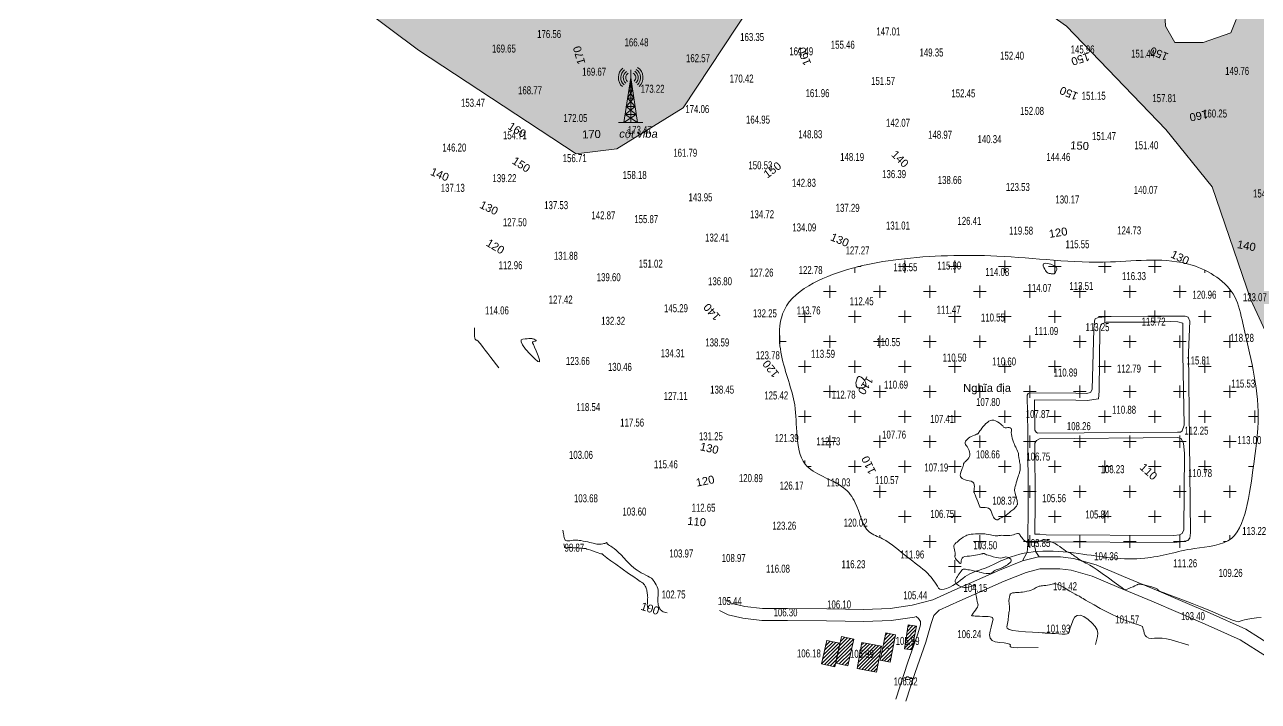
# Model space of a CAD drawing. Header units: metres. Extents: x 431726 to 434411, y 2469261 to 2472412.
# Drawn here: x 432232 to 432849, y 2469458 to 2469796 of the extents above; entities that cross this region are included whole.
import ezdxf
from ezdxf.enums import TextEntityAlignment as Align

# ---------------------------------------------------------------- set-up
doc = ezdxf.new("R2010")
doc.units = ezdxf.units.M
doc.header["$MEASUREMENT"] = 0
for name, color, linetype, lineweight in [('1', 8, 'Continuous', 18), ('CAO DO', 8, 'Continuous', 18), ('duong be tong-ks', 8, 'Continuous', 18), ('ghichuttenrieng', 8, 'Continuous', 18), ('hanh nha', 8, 'Continuous', 18), ('ks_NHA', 8, 'Continuous', 18), ('MH_DongMuc', 8, 'Continuous', 18), ('MH_DongMuc_Con', 8, 'Continuous', 18), ('nha cua-ks', 8, 'Continuous', 18), ('ranh gioi thuc vat-ks', 8, 'RAO_T_VAT', 18), ('thuc vat-ks', 8, 'Continuous', 18)]:
    doc.layers.add(name, color=color, linetype=linetype, lineweight=lineweight)
doc.styles.add('ks_ten cong trinh', font='VNARIAL.TTF')
doc.styles.get("Standard").update_dxf_attribs({"font": 'arial.ttf'})
doc.styles.add('thong', font='VNARIALI.TTF', dxfattribs={"height": 10})
doc.styles.add('THUY', font='VHARIALN.TTF')
doc.linetypes.add('RAO_T_VAT', pattern='A,0,[133,ltypeshp.shx,S=0.34,R=0,X=-0.17,Y=0],-2,[133,ltypeshp.shx,S=0.08,R=0,X=0,Y=0],-1.5,[133,ltypeshp.shx,S=0.08,R=0,X=0,Y=0],-1.5,[133,ltypeshp.shx,S=0.08,R=0,X=0,Y=0],-2', length=7)
pattern_1 = [(0, (14.8, 7.6), (0, 20), [0, -20]), (0, (14.76, 7.848), (0, 20), [0, -20]), (0, (14.648, 8.07), (0, 20), [0, -20]), (0, (14.47, 8.248), (0, 20), [0, -20]), (0, (14.248, 8.36), (0, 20), [0, -20]), (0, (14, 8.4), (0, 20), [0, -20]), (0, (13.752, 8.36), (0, 20), [0, -20]), (0, (13.53, 8.248), (0, 20), [0, -20]), (0, (13.352, 8.07), (0, 20), [0, -20]), (0, (13.24, 7.848), (0, 20), [0, -20]), (0, (13.2, 7.6), (0, 20), [0, -20]), (0, (13.24, 7.352), (0, 20), [0, -20]), (0, (13.352, 7.13), (0, 20), [0, -20]), (0, (13.53, 6.952), (0, 20), [0, -20]), (0, (13.752, 6.84), (0, 20), [0, -20]), (0, (14, 6.8), (0, 20), [0, -20]), (0, (14.248, 6.84), (0, 20), [0, -20]), (0, (14.47, 6.952), (0, 20), [0, -20]), (0, (14.648, 7.13), (0, 20), [0, -20]), (0, (14.76, 7.352), (0, 20), [0, -20]), (0, (6.76, 15.352), (0, 20), [0, -20]), (0, (6.648, 15.13), (0, 20), [0, -20]), (0, (6.47, 14.952), (0, 20), [0, -20]), (0, (6.248, 14.84), (0, 20), [0, -20]), (0, (6, 14.8), (0, 20), [0, -20]), (0, (5.752, 14.84), (0, 20), [0, -20]), (0, (5.53, 14.952), (0, 20), [0, -20]), (0, (5.352, 15.13), (0, 20), [0, -20]), (0, (5.24, 15.352), (0, 20), [0, -20]), (0, (5.2, 15.6), (0, 20), [0, -20]), (0, (5.24, 15.848), (0, 20), [0, -20]), (0, (5.352, 16.07), (0, 20), [0, -20]), (0, (5.53, 16.248), (0, 20), [0, -20]), (0, (5.752, 16.36), (0, 20), [0, -20]), (0, (6, 16.4), (0, 20), [0, -20]), (0, (6.248, 16.36), (0, 20), [0, -20]), (0, (6.47, 16.248), (0, 20), [0, -20]), (0, (6.648, 16.07), (0, 20), [0, -20]), (0, (6.76, 15.848), (0, 20), [0, -20]), (0, (6.8, 15.6), (0, 20), [0, -20]), (0, (14, 4), (0, 20), [1.086, -18.914]), (0, (6, 12), (0, 20), [1.086, -18.914]), (90, (14, 4), (-20, 1e-15), [2.8, -17.2]), (90, (6, 12), (-20, 1e-15), [2.8, -17.2])]

# ---------------------------------------------------------------- blocks, each defined once
blk = doc.blocks.new('2+652+')
at = {"layer": 'ks_NHA'}
for points in [[(419344.72, 2486761.87), (419343.02, 2486750.73)], [(419344.72, 2486750.73), (419344.72, 2486763.81)], [(419344.72, 2486761.87), (419346.42, 2486750.73)], [(419344.89, 2486760.74), (419344.25, 2486758.74), (419345.5, 2486756.74), (419343.63, 2486754.74), (419346.11, 2486752.74), (419343.02, 2486750.73)], [(419346.42, 2486750.73), (419343.33, 2486752.74), (419345.81, 2486754.74), (419343.94, 2486756.74), (419345.2, 2486758.74), (419344.55, 2486760.74)], [(419345.2, 2486758.74), (419344.24, 2486758.74)], [(419344.89, 2486760.74), (419344.55, 2486760.74)], [(419345.5, 2486756.74), (419343.94, 2486756.74)], [(419346.11, 2486752.74), (419343.33, 2486752.74)], [(419345.81, 2486754.74), (419343.63, 2486754.74)], [(419341.73, 2486750.73), (419347.71, 2486750.73)]]:
    blk.add_lwpolyline(points, dxfattribs=at)
for radius, start, end in [(3.05, 129.5144, 227.3333), (2.45, 128.0679, 227.7324), (1.85, 125.6715, 228.3911), (1.25, 120.9165, 229.684), (1.25, 314.3559, 60.0728), (1.85, 313.8095, 57.6678), (2.45, 313.531, 56.4453), (3.05, 313.3621, 55.705)]:
    blk.add_arc((419344.72, 2486761.87), radius, start, end, dxfattribs=at)

msp = doc.modelspace()

# ---------------------------------------------------------------- hatches: boundary and pattern name
at = {"layer": '1', "lineweight": 0}
h = msp.add_hatch(dxfattribs=at)
h.set_pattern_fill('CROSS', color=8, scale=50, style=0)
h.set_pattern_definition([(0, (-6, 0), (12.5, 12.5), [6.25, -18.75]), (90, (-2.875, -3.125), (-12.5, 12.5), [6.25, -18.75])])
edge = h.paths.add_edge_path()
edge.add_spline(control_points=[(432688.96, 2469514.26), (432687.56, 2469516.94), (432683.14, 2469522.99), (432672.47, 2469529.82), (432663.95, 2469538.34), (432650.69, 2469542.68), (432649.37, 2469555.65), (432639.29, 2469568.45), (432620.76, 2469571.7), (432617.76, 2469590.95), (432617.94, 2469609.32), (432608.81, 2469629.44), (432608.76, 2469656.14), (432635.17, 2469672.82), (432671.21, 2469680.21), (432720.85, 2469681.59), (432769.47, 2469674.88), (432811.32, 2469681.28), (432837.44, 2469664.8), (432843.34, 2469635.35), (432850.88, 2469608.8), (432846.79, 2469577.97), (432844.35, 2469558.18), (432837.9, 2469535.69), (432814.11, 2469534.68), (432790.03, 2469526.52), (432763.19, 2469531.26), (432739.45, 2469533.76), (432723.69, 2469529.99), (432712.96, 2469524.03), (432702.03, 2469521.39), (432697.13, 2469514.66), (432689.59, 2469513.08), (432688.96, 2469514.26)], knot_values=[0, 0, 0, 0, 9.078993, 22.002899, 37.612002, 45.093305, 61.209254, 70.754195, 93.329336, 108.01654, 123.477659, 149.096554, 174.05486, 194.104633, 235.704076, 285.029022, 341.856776, 382.715813, 409.188238, 423.072442, 470.753329, 491.463072, 514.658918, 533.397936, 552.541945, 577.815357, 611.022008, 631.50397, 649.478782, 658.213885, 668.598885, 681.184989, 685.19481, 685.19481, 685.19481, 685.19481], degree=3, periodic=0)
at = {"layer": 'hanh nha', "lineweight": 0}
h = msp.add_hatch(dxfattribs=at)
h.set_pattern_fill('ANSI31', color=8, scale=10, style=0)
h.set_pattern_definition([(45, (0, 0), (-0.8838834765, 0.8838834765), [])])
h.paths.add_polyline_path([(432673.79, 2469495.86), (432671.92, 2469483.88), (432675.73, 2469483.37), (432678.07, 2469495.2)])
h.paths.add_polyline_path([(432639.66, 2469486.65), (432637.11, 2469474.9), (432630.55, 2469476.32), (432633.1, 2469488.07)])
h.paths.add_polyline_path([(432662.62, 2469491.9), (432659.89, 2469478.26), (432664.81, 2469477.28), (432667.54, 2469490.92)])
h.paths.add_polyline_path([(432650.67, 2469487.07), (432648.29, 2469474.03), (432658.03, 2469472.26), (432660.41, 2469485.29)])
h.paths.add_polyline_path([(432640.55, 2469490.06), (432637.63, 2469476.73), (432643.66, 2469475.41), (432646.58, 2469488.74)])
h.paths.add_polyline_path([(432674.54, 2469489.13), (432676.09, 2469489.13), (432676.09, 2469489.97), (432674.54, 2469489.97)], flags=24)
h.paths.add_polyline_path([(432663.05, 2469483.7), (432664.6, 2469483.7), (432664.6, 2469484.54), (432663.05, 2469484.54)], flags=24)
h.paths.add_polyline_path([(432653.42, 2469479), (432654.97, 2469479), (432654.97, 2469479.84), (432653.42, 2469479.84)], flags=24)
h.paths.add_polyline_path([(432641.33, 2469482.2), (432642.88, 2469482.2), (432642.88, 2469483.04), (432641.33, 2469483.04)], flags=24)
h.paths.add_polyline_path([(432633.99, 2469480.21), (432635.55, 2469480.21), (432635.55, 2469481.05), (432633.99, 2469481.05)], flags=24)
at = {"layer": 'thuc vat-ks'}
h = msp.add_hatch(dxfattribs=at)
h.set_pattern_fill('217B', color=8, scale=20, style=0, pattern_type=2)
h.set_pattern_definition(pattern_1)
h.paths.add_polyline_path([(432180.37, 2469969.08), (432429.02, 2469783.26), (432507.91, 2469731.41), (432528.24, 2469733.83), (432561.32, 2469754.44), (432634.45, 2469865.28), (432626.68, 2469886.61), (432562.6, 2469916.67), (432524.68, 2469951), (432448.67, 2469998.66), (432422.73, 2470028.05), (432390.35, 2470047.11), (432340.88, 2470081.61), (432300.67, 2470135.95), (432281.32, 2470179.79), (432245.98, 2470231.97), (432226.01, 2470235.7), (432198.53, 2470248.97), (432169.01, 2470281.63), (432135.72, 2470306.95), (432118.88, 2470332.48), (432111.38, 2470356.64), (432122.51, 2470374.06), (432141.75, 2470385.47), (432184.43, 2470371.88), (432214.97, 2470334.67), (432223.22, 2470335.2), (432255.46, 2470343.98), (432289.82, 2470344.51), (432358.98, 2470361.66), (432400, 2470358.21), (432466.08, 2470360.85), (432480.43, 2470365.76), (432484.96, 2470377.07), (432474.39, 2470394.04), (432458.53, 2470408.75), (432465.15, 2470430.58), (432487.2, 2470448.37), (432513.5, 2470448.79), (432530.47, 2470450.49), (432549.56, 2470459.81), (432561.86, 2470474.21), (432559.74, 2470484.38), (432508.41, 2470502.6), (432469.79, 2470511.59), (432437.55, 2470512.86), (432411.67, 2470528.11), (432386.16, 2470541.75), (432337.39, 2470576.91), (432323.39, 2470575.22), (432311.09, 2470546.41), (432288.89, 2470537.59), (432213.66, 2470523.31), (432153.15, 2470530.87), (432102.61, 2470541.48), (432026.55, 2470585.55), (431977.33, 2470634.42), (431946.37, 2470644.7), (431929.46, 2470656.95), (431904.93, 2470681.45), (431839.26, 2470741.82), (431812.41, 2470756.38), (431793.18, 2470759.36), (431774.95, 2470753.07), (431760.09, 2470497.2), (431748.02, 2470295.86), (431757.52, 2470270.11)])
h = msp.add_hatch(dxfattribs=at)
h.set_pattern_fill('217B', color=8, scale=20, style=0, pattern_type=2)
h.set_pattern_definition(pattern_1)
h.paths.add_polyline_path([(432873.39, 2469587.68), (432871.69, 2469551.77), (432876.82, 2469548.97), (432921.3, 2469529.26), (432988.13, 2469512.02), (432998.2, 2469516.02), (433009.95, 2469521.02), (433035.75, 2469523.52), (433047.11, 2469526.03), (433055.97, 2469532.96), (433063.02, 2469541.08), (433073.29, 2469560.74), (433062.59, 2469573.14), (433020.84, 2469597.57), (433002.27, 2469595.67), (432987.71, 2469585.98), (432971.46, 2469580.29), (432956.69, 2469578.81), (432940.02, 2469584.08), (432926.09, 2469594.41), (432914.43, 2469607.1), (432910.42, 2469623.12), (432906.15, 2469649.64), (432914.24, 2469673.89), (432945.34, 2469702.4), (432992.19, 2469725.8), (433010.11, 2469748.93), (433068.43, 2469800.28), (433094.02, 2469811.42), (433096.25, 2469822.57), (433103.55, 2469837.71), (433106.21, 2469864.35), (433116.59, 2469875.89), (433134.66, 2469877.66), (433159.56, 2469875.59), (433187.71, 2469877.96), (433218.73, 2469904.04), (433224.87, 2469923.34), (433228.84, 2469933.85), (433226.97, 2469943.19), (433207.91, 2469962.12), (433207.38, 2469976.02), (433211.06, 2469987.03), (433209.99, 2470005.01), (433203.16, 2470019.91), (433176.64, 2470031.7), (433136.01, 2470046.91), (433113.44, 2470051.33), (433095.06, 2470044.36), (433065.92, 2470026.36), (433034.09, 2470001.82), (433004.73, 2469985.69), (432946.5, 2469970.63), (432886.31, 2469949.81), (432881.61, 2469942.19), (432891.01, 2469926.94), (432895.7, 2469914.33), (432894.82, 2469899.67), (432888.95, 2469895.86), (432871.04, 2469893.51), (432860.77, 2469887.06), (432856.36, 2469875.92), (432837.14, 2469844.67), (432835.49, 2469828.2), (432836.81, 2469812.06), (432837.8, 2469798.55), (432835.16, 2469791.96), (432821.31, 2469787.02), (432807.12, 2469787.02), (432802.51, 2469795.26), (432801.19, 2469821.94), (432796.9, 2469843.35), (432788.98, 2469852.9), (432777.77, 2469853.89), (432758.64, 2469850.27), (432744.13, 2469850.27), (432741.74, 2469857.18), (432742.52, 2469873.55), (432727.69, 2469899.8), (432706.09, 2469907.85), (432669.62, 2469910.08), (432642.7, 2469897.3), (432638.1, 2469879.59), (432672.57, 2469852.05), (432753.04, 2469795.25), (432802.63, 2469743.52), (432825.83, 2469714.98), (432845.21, 2469658.45), (432858.71, 2469629.17)])

# ---------------------------------------------------------------- linework, layer by layer
at = {"layer": 'duong be tong-ks', "color": 8, "lineweight": 0}
for points in [[(432730.94, 2469527.81), (432733.33, 2469532.25), (432733.59, 2469535.56), (432733.8, 2469557.14), (432733.71, 2469592.13), (432733.37, 2469610.67), (432733.8, 2469611.58), (432734.44, 2469611.9), (432757.72, 2469611.75), (432762.91, 2469611.63), (432765.01, 2469612.1), (432765.85, 2469613.62), (432766.64, 2469643.81), (432766.92, 2469647.88), (432767.39, 2469648.94), (432768.76, 2469649.58), (432772.49, 2469649.9), (432793.71, 2469650.21), (432804.4, 2469650.21), (432810.69, 2469650.18), (432812.32, 2469650.2), (432813.88, 2469649.66), (432814.66, 2469647.76), (432814.02, 2469632.06), (432814.44, 2469587.78), (432814.91, 2469541.85), (432814.7, 2469539.29), (432813.61, 2469538.1), (432810.04, 2469537.34), (432806.84, 2469537.1), (432742.6, 2469537.38), (432739.53, 2469537.71), (432737.91, 2469537.71), (432737.13, 2469536.9), (432736.96, 2469535.62), (432737.67, 2469532.32), (432739.39, 2469529.83)], [(432737.2, 2469593.22), (432736.91, 2469608.39), (432757.67, 2469608.25), (432763.26, 2469608.12), (432768.95, 2469608.82), (432769.33, 2469612.66), (432769.6, 2469643.94), (432770.31, 2469646.2), (432772.8, 2469647.19), (432794.07, 2469647.19), (432804.86, 2469647.56), (432808.65, 2469647.36), (432811.11, 2469646.68), (432811.13, 2469631.28), (432811.77, 2469595.72)], [(432811.77, 2469595.72), (432810.82, 2469592.88), (432810.02, 2469592.22), (432808.46, 2469592.22), (432738.47, 2469591.78), (432737.74, 2469592.18), (432737.2, 2469593.22)], [(432812.03, 2469581.67), (432811.66, 2469543.44), (432810.84, 2469541.54), (432809.55, 2469540.81), (432806.72, 2469540.6), (432742.8, 2469540.88), (432739.72, 2469541.21), (432737.14, 2469541.21), (432737.3, 2469557.13), (432737.23, 2469586.74)], [(432737.23, 2469586.74), (432738.03, 2469588.05), (432739.49, 2469588.88), (432808.67, 2469589.51), (432810.24, 2469589.05), (432811.51, 2469586.59), (432812.03, 2469581.67)], [(432856.24, 2469485.06), (432842.66, 2469493.73), (432824.79, 2469501.73), (432811.18, 2469507.48), (432797.92, 2469513.27), (432781.47, 2469520.1), (432767.83, 2469525.92), (432756.51, 2469529.04), (432750, 2469529.93), (432738.91, 2469529.82), (432730.94, 2469527.81), (432719.48, 2469523.2), (432697.22, 2469513.32), (432686.24, 2469508.46), (432675.78, 2469505.67), (432664.84, 2469504), (432651.59, 2469503.63), (432633.11, 2469503.85), (432613.48, 2469504.13), (432600.94, 2469504.13), (432592.18, 2469505.1), (432585.84, 2469506.51), (432582.23, 2469508.39)], [(432853.02, 2469480), (432839.8, 2469488.43), (432822.4, 2469496.23), (432808.81, 2469501.97), (432795.57, 2469507.75), (432779.14, 2469514.57), (432765.85, 2469520.25), (432755.3, 2469523.15), (432749.62, 2469523.93), (432739.68, 2469523.83), (432732.8, 2469522.09), (432721.81, 2469517.68), (432699.65, 2469507.84), (432689.25, 2469503.23)], [(432677.89, 2469500.02), (432677.01, 2469499.79), (432665.38, 2469498.02), (432651.64, 2469497.63), (432633.03, 2469497.85), (432613.44, 2469498.13), (432600.61, 2469498.13), (432591.2, 2469499.17), (432583.76, 2469500.82), (432579.45, 2469503.07)], [(432677.89, 2469500.02), (432679.04, 2469499.13), (432680.02, 2469497.51), (432680.07, 2469495.9), (432678.67, 2469491.39), (432673.62, 2469477.26), (432667.65, 2469458.68)], [(432689.25, 2469503.23), (432686.62, 2469500.55), (432685.32, 2469496.56), (432682.67, 2469487.17), (432677.32, 2469472.02), (432672.65, 2469457.63)]]:
    msp.add_lwpolyline(points, dxfattribs=at)
at = {"layer": 'MH_DongMuc', "color": 8, "lineweight": 0}
for points, elevation in [([(432652.58, 2469615.49), (432652.33, 2469615.08), (432651.94, 2469614.76), (432651.43, 2469614.53), (432650.79, 2469614.41), (432650.13, 2469614.35), (432649.58, 2469614.32), (432649.13, 2469614.32), (432648.79, 2469614.36), (432648.55, 2469614.44), (432648.37, 2469614.54), (432648.22, 2469614.67), (432648.09, 2469614.82), (432647.99, 2469615), (432647.92, 2469615.21), (432647.86, 2469615.43), (432647.81, 2469615.68), (432647.78, 2469615.95), (432647.75, 2469616.23), (432647.73, 2469616.54), (432647.74, 2469616.89), (432647.82, 2469617.33), (432647.95, 2469617.86), (432648.14, 2469618.47), (432648.4, 2469619.17), (432648.72, 2469619.76), (432649.15, 2469620.06), (432649.67, 2469620.07), (432650.28, 2469619.79), (432650.99, 2469619.21), (432651.66, 2469618.51), (432652.17, 2469617.84), (432652.52, 2469617.2), (432652.7, 2469616.59), (432652.71, 2469616.01), (432652.58, 2469615.49)], 110), ([(432544.78, 2469504.03), (432544.2, 2469504.21), (432544.05, 2469504.29), (432543.92, 2469504.38), (432543.81, 2469504.49), (432543.71, 2469504.62), (432543.63, 2469504.77), (432543.56, 2469504.92), (432543.5, 2469505.09), (432543.46, 2469505.27), (432543.43, 2469505.46), (432543.41, 2469505.72), (432543.41, 2469506.11), (432543.43, 2469506.62), (432543.47, 2469507.26), (432543.52, 2469508.03), (432543.57, 2469508.81), (432543.59, 2469509.52), (432543.57, 2469510.14), (432543.53, 2469510.67), (432543.45, 2469511.12), (432543.37, 2469511.53), (432543.3, 2469511.92), (432543.25, 2469512.29), (432543.21, 2469512.66), (432543.19, 2469513.01), (432543.15, 2469513.38), (432543.04, 2469513.79), (432542.87, 2469514.24), (432542.64, 2469514.74), (432542.33, 2469515.29), (432541.99, 2469515.81), (432541.65, 2469516.27), (432541.29, 2469516.65), (432540.93, 2469516.95), (432540.55, 2469517.18), (432539.86, 2469517.61), (432538.55, 2469518.49), (432536.61, 2469519.83), (432534.04, 2469521.63), (432530.85, 2469523.89), (432527.68, 2469526.15), (432525.18, 2469527.95), (432523.34, 2469529.29), (432522.17, 2469530.17), (432521.67, 2469530.58), (432521.5, 2469530.76), (432521.35, 2469530.91), (432521.21, 2469531.04), (432521.07, 2469531.15), (432520.95, 2469531.24), (432520.83, 2469531.31), (432520.71, 2469531.36), (432520.6, 2469531.39), (432520.48, 2469531.4), (432520.37, 2469531.4), (432520.13, 2469531.44), (432519.61, 2469531.59), (432518.83, 2469531.84), (432517.77, 2469532.2), (432516.44, 2469532.67), (432515.11, 2469533.14), (432514.04, 2469533.51), (432513.23, 2469533.79), (432512.68, 2469533.97), (432512.38, 2469534.05), (432512.08, 2469534.08), (432511.47, 2469534.13), (432510.57, 2469534.19), (432509.38, 2469534.27), (432507.89, 2469534.35), (432506.38, 2469534.43), (432505.14, 2469534.48), (432504.16, 2469534.5), (432503.44, 2469534.49), (432502.98, 2469534.46), (432502.68, 2469534.42), (432502.44, 2469534.43), (432502.26, 2469534.48), (432502.13, 2469534.57), (432502.06, 2469534.7), (432502.01, 2469534.86), (432501.97, 2469535.04), (432501.92, 2469535.24), (432501.88, 2469535.47), (432501.83, 2469535.71), (432501.71, 2469536.33)], 100)]:
    msp.add_lwpolyline(points, dxfattribs=dict(at, elevation=elevation))
at = {"layer": 'MH_DongMuc_Con', "color": 8, "lineweight": 0}
for points, elevation in [([(432741.38, 2469675.3), (432741.32, 2469675.91), (432741.51, 2469676.34), (432741.95, 2469676.59), (432742.65, 2469676.66), (432743.47, 2469676.61), (432744.28, 2469676.47), (432745.09, 2469676.26), (432745.9, 2469675.98), (432746.7, 2469675.61), (432747.39, 2469675.18), (432747.85, 2469674.69), (432748.09, 2469674.14), (432748.1, 2469673.54), (432747.89, 2469672.87), (432747.55, 2469672.25), (432747.2, 2469671.79), (432746.83, 2469671.48), (432746.45, 2469671.33), (432746.05, 2469671.34), (432745.67, 2469671.42), (432745.33, 2469671.48), (432745.05, 2469671.53), (432744.81, 2469671.55), (432744.63, 2469671.56), (432744.45, 2469671.57), (432744.25, 2469671.62), (432744.03, 2469671.69), (432743.78, 2469671.8), (432743.5, 2469671.94), (432743.2, 2469672.17), (432742.87, 2469672.54), (432742.51, 2469673.05), (432742.11, 2469673.71), (432741.69, 2469674.52), (432741.38, 2469675.3)], 116), ([(432456.93, 2469644.46), (432457, 2469640.87), (432457.05, 2469640.07), (432457.13, 2469639.45), (432457.23, 2469639.01), (432457.36, 2469638.74), (432457.5, 2469638.56), (432457.65, 2469638.42), (432457.81, 2469638.31), (432457.98, 2469638.24), (432458.15, 2469638.19), (432458.36, 2469638.1), (432458.64, 2469637.88), (432458.97, 2469637.54), (432459.37, 2469637.08), (432459.84, 2469636.5), (432460.44, 2469635.71), (432461.27, 2469634.62), (432462.33, 2469633.25), (432463.6, 2469631.58), (432465.11, 2469629.62), (432469.14, 2469624.34)], 104), ([(432482.38, 2469638.85), (432483.37, 2469638.94), (432484.17, 2469639), (432484.8, 2469639.03), (432485.24, 2469639.04), (432485.6, 2469639.01), (432485.99, 2469638.93), (432486.39, 2469638.82), (432486.81, 2469638.66), (432487.25, 2469638.46), (432487.61, 2469638.25), (432487.78, 2469638.07), (432487.76, 2469637.91), (432487.54, 2469637.77), (432487.14, 2469637.66), (432486.69, 2469637.56), (432486.35, 2469637.47), (432486.11, 2469637.38), (432485.97, 2469637.3), (432485.94, 2469637.23), (432486.07, 2469636.9), (432486.42, 2469636.06), (432486.99, 2469634.71), (432487.78, 2469632.85), (432488.78, 2469630.48), (432489.51, 2469628.41), (432489.48, 2469627.44), (432488.68, 2469627.58), (432487.13, 2469628.82), (432484.8, 2469631.17), (432482.5, 2469633.79), (432480.98, 2469635.85), (432480.26, 2469637.37), (432480.34, 2469638.33), (432481.2, 2469638.73), (432482.38, 2469638.85)], 116), ([(432714.91, 2469598.11), (432715.72, 2469598.29), (432716.58, 2469598.23), (432717.5, 2469597.95), (432718.46, 2469597.42), (432719.37, 2469596.82), (432720.12, 2469596.27), (432720.69, 2469595.79), (432721.1, 2469595.38), (432721.34, 2469595.03), (432721.56, 2469594.76), (432721.91, 2469594.57), (432722.38, 2469594.46), (432722.97, 2469594.45), (432723.69, 2469594.52), (432724.38, 2469594.54), (432724.9, 2469594.38), (432725.25, 2469594.04), (432725.43, 2469593.52), (432725.43, 2469592.81), (432725.39, 2469591.99), (432725.44, 2469591.12), (432725.59, 2469590.2), (432725.83, 2469589.23), (432726.16, 2469588.21), (432726.51, 2469587.27), (432726.77, 2469586.53), (432726.97, 2469586), (432727.09, 2469585.66), (432727.14, 2469585.54), (432727.15, 2469585.51), (432727.16, 2469585.49), (432727.17, 2469585.47), (432727.18, 2469585.46), (432727.19, 2469585.45), (432727.2, 2469585.45), (432727.21, 2469585.44), (432727.22, 2469585.43), (432727.23, 2469585.41), (432727.24, 2469585.4), (432727.28, 2469585.31), (432727.4, 2469585.08), (432727.58, 2469584.69), (432727.85, 2469584.16), (432728.18, 2469583.48), (432728.51, 2469582.76), (432728.76, 2469582.12), (432728.94, 2469581.56), (432729.03, 2469581.09), (432729.05, 2469580.69), (432729.05, 2469580.3), (432729.08, 2469579.84), (432729.16, 2469579.33), (432729.27, 2469578.74), (432729.41, 2469578.1), (432729.56, 2469577.41), (432729.68, 2469576.72), (432729.76, 2469576.01), (432729.8, 2469575.28), (432729.82, 2469574.55), (432729.8, 2469573.85), (432729.75, 2469573.22), (432729.68, 2469572.68), (432729.57, 2469572.21), (432729.44, 2469571.83), (432729.28, 2469571.4), (432729.07, 2469570.79), (432728.83, 2469570.01), (432728.54, 2469569.06), (432728.21, 2469567.94), (432727.88, 2469566.81), (432727.61, 2469565.85), (432727.38, 2469565.07), (432727.21, 2469564.45), (432727.08, 2469564.01), (432727.01, 2469563.59), (432727.02, 2469563.07), (432727.11, 2469562.44), (432727.27, 2469561.71), (432727.5, 2469560.86), (432727.75, 2469560.01), (432727.96, 2469559.26), (432728.13, 2469558.61), (432728.25, 2469558.06), (432728.33, 2469557.6), (432728.38, 2469557.22), (432728.42, 2469556.89), (432728.44, 2469556.61), (432728.45, 2469556.39), (432728.44, 2469556.22), (432728.39, 2469556.05), (432728.3, 2469555.83), (432728.15, 2469555.56), (432727.95, 2469555.25), (432727.69, 2469554.89), (432727.39, 2469554.51), (432727.04, 2469554.13), (432726.64, 2469553.76), (432726.21, 2469553.39), (432725.73, 2469553.02), (432725.23, 2469552.66), (432724.76, 2469552.31), (432724.31, 2469551.95), (432723.88, 2469551.61), (432723.47, 2469551.26), (432723.05, 2469550.93), (432722.58, 2469550.61), (432722.08, 2469550.3), (432721.54, 2469550.01), (432720.95, 2469549.73), (432720.38, 2469549.47), (432719.89, 2469549.22), (432719.47, 2469548.98), (432719.12, 2469548.75), (432718.85, 2469548.54), (432718.6, 2469548.38), (432718.31, 2469548.34), (432717.98, 2469548.41), (432717.62, 2469548.58), (432717.22, 2469548.87), (432716.82, 2469549.27), (432716.45, 2469549.8), (432716.1, 2469550.46), (432715.79, 2469551.24), (432715.51, 2469552.15), (432715.17, 2469553.03), (432714.69, 2469553.7), (432714.06, 2469554.17), (432713.29, 2469554.44), (432712.38, 2469554.5), (432711.48, 2469554.48), (432710.76, 2469554.51), (432710.22, 2469554.59), (432709.86, 2469554.71), (432709.67, 2469554.87), (432709.53, 2469555.17), (432709.3, 2469555.71), (432709, 2469556.48), (432708.61, 2469557.49), (432708.14, 2469558.74), (432707.67, 2469559.97), (432707.29, 2469560.92), (432707.01, 2469561.61), (432706.81, 2469562.02), (432706.7, 2469562.17), (432706.65, 2469562.18), (432706.61, 2469562.2), (432706.6, 2469562.22), (432706.6, 2469562.25), (432706.62, 2469562.28), (432706.66, 2469562.42), (432706.71, 2469562.75), (432706.77, 2469563.29), (432706.84, 2469564.04), (432706.93, 2469564.98), (432706.9, 2469565.93), (432706.62, 2469566.71), (432706.1, 2469567.3), (432705.33, 2469567.71), (432704.31, 2469567.94), (432703.24, 2469568.12), (432702.32, 2469568.36), (432701.53, 2469568.67), (432700.89, 2469569.05), (432700.39, 2469569.49), (432700.06, 2469570.02), (432699.89, 2469570.65), (432699.91, 2469571.37), (432700.1, 2469572.19), (432700.47, 2469573.11), (432700.88, 2469574), (432701.19, 2469574.74), (432701.4, 2469575.32), (432701.52, 2469575.76), (432701.53, 2469576.04), (432701.52, 2469576.24), (432701.54, 2469576.43), (432701.61, 2469576.62), (432701.71, 2469576.79), (432701.86, 2469576.95), (432702.07, 2469577.15), (432702.36, 2469577.43), (432702.73, 2469577.8), (432703.18, 2469578.25), (432703.72, 2469578.78), (432704.21, 2469579.38), (432704.54, 2469580.03), (432704.72, 2469580.73), (432704.73, 2469581.48), (432704.57, 2469582.28), (432704.32, 2469583.08), (432704.02, 2469583.8), (432703.68, 2469584.46), (432703.3, 2469585.06), (432702.87, 2469585.59), (432702.51, 2469586.09), (432702.34, 2469586.61), (432702.36, 2469587.14), (432702.55, 2469587.68), (432702.93, 2469588.23), (432703.44, 2469588.77), (432704.02, 2469589.26), (432704.67, 2469589.7), (432705.38, 2469590.09), (432706.17, 2469590.43), (432706.93, 2469590.72), (432707.54, 2469590.96), (432708.02, 2469591.15), (432708.36, 2469591.3), (432708.57, 2469591.4), (432708.7, 2469591.47), (432708.8, 2469591.55), (432708.89, 2469591.64), (432708.96, 2469591.73), (432709.02, 2469591.83), (432709.12, 2469592.01), (432709.34, 2469592.34), (432709.68, 2469592.82), (432710.14, 2469593.45), (432710.71, 2469594.22), (432711.36, 2469595.04), (432712.03, 2469595.8), (432712.71, 2469596.49), (432713.42, 2469597.12), (432714.15, 2469597.69), (432714.91, 2469598.11)], 108), ([(432553.28, 2469501.85), (432551.34, 2469502.46), (432550.86, 2469502.72), (432550.43, 2469503.03), (432550.06, 2469503.4), (432549.73, 2469503.83), (432549.46, 2469504.3), (432549.23, 2469504.82), (432549.04, 2469505.37), (432548.9, 2469505.96), (432548.8, 2469506.59), (432548.74, 2469507.22), (432548.69, 2469507.8), (432548.67, 2469508.34), (432548.67, 2469508.83), (432548.69, 2469509.27), (432548.72, 2469509.73), (432548.75, 2469510.28), (432548.77, 2469510.9), (432548.8, 2469511.61), (432548.82, 2469512.4), (432548.78, 2469513.23), (432548.61, 2469514.09), (432548.32, 2469514.96), (432547.89, 2469515.84), (432547.35, 2469516.75), (432546.79, 2469517.57), (432546.36, 2469518.21), (432546.06, 2469518.67), (432545.87, 2469518.96), (432545.81, 2469519.06), (432545.8, 2469519.07), (432545.8, 2469519.08), (432545.79, 2469519.09), (432545.78, 2469519.1), (432545.77, 2469519.1), (432545.76, 2469519.11), (432545.75, 2469519.11), (432545.73, 2469519.12), (432545.71, 2469519.13), (432545.69, 2469519.13), (432545.54, 2469519.2), (432545.16, 2469519.4), (432544.55, 2469519.71), (432543.69, 2469520.15), (432542.6, 2469520.71), (432541.43, 2469521.33), (432540.32, 2469521.95), (432539.29, 2469522.57), (432538.33, 2469523.18), (432537.44, 2469523.78), (432536.53, 2469524.49), (432535.5, 2469525.4), (432534.35, 2469526.5), (432533.08, 2469527.81), (432531.7, 2469529.31), (432530.31, 2469530.81), (432529.03, 2469532.1), (432527.88, 2469533.18), (432526.83, 2469534.05), (432525.91, 2469534.7), (432525.12, 2469535.21), (432524.48, 2469535.62), (432524, 2469535.93), (432523.67, 2469536.16), (432523.49, 2469536.29), (432523.41, 2469536.38), (432523.34, 2469536.46), (432523.3, 2469536.54), (432523.27, 2469536.61), (432523.27, 2469536.69), (432523.27, 2469536.75), (432523.24, 2469536.81), (432523.2, 2469536.87), (432523.14, 2469536.91), (432523.06, 2469536.96), (432522.97, 2469536.98), (432522.88, 2469536.97), (432522.8, 2469536.94), (432522.72, 2469536.88), (432522.65, 2469536.79), (432522.5, 2469536.68), (432522.2, 2469536.58), (432521.74, 2469536.48), (432521.13, 2469536.38), (432520.37, 2469536.28), (432519.56, 2469536.21), (432518.81, 2469536.2), (432518.12, 2469536.24), (432517.5, 2469536.34), (432516.94, 2469536.5), (432516.33, 2469536.7), (432515.58, 2469536.9), (432514.69, 2469537.12), (432513.64, 2469537.34), (432512.45, 2469537.58), (432511.27, 2469537.8), (432510.24, 2469537.98), (432509.37, 2469538.11), (432508.66, 2469538.2), (432508.1, 2469538.25), (432507.58, 2469538.26), (432506.98, 2469538.23), (432506.29, 2469538.18), (432505.52, 2469538.08), (432504.66, 2469537.96), (432503.84, 2469537.87), (432503.17, 2469537.9), (432502.66, 2469538.03), (432502.3, 2469538.28), (432502.11, 2469538.64), (432501.98, 2469539.08), (432501.86, 2469539.58), (432501.73, 2469540.14), (432501.6, 2469540.75), (432501.47, 2469541.42), (432501.14, 2469543.15)], 102), ([(432738.75, 2469484.56), (432728.64, 2469484.4), (432726.67, 2469484.5), (432725.38, 2469484.7), (432724.77, 2469485.02), (432724.84, 2469485.44), (432724.96, 2469485.88), (432724.49, 2469486.26), (432723.44, 2469486.57), (432721.8, 2469486.83), (432719.59, 2469487.01), (432717.38, 2469487.37), (432715.8, 2469488.12), (432714.84, 2469489.27), (432714.49, 2469490.81), (432714.77, 2469492.75), (432715.3, 2469494.7), (432715.71, 2469496.25), (432716.01, 2469497.41), (432716.2, 2469498.18), (432716.27, 2469498.56), (432716.26, 2469498.75), (432716.21, 2469498.94), (432716.12, 2469499.13), (432715.98, 2469499.32), (432715.79, 2469499.51), (432715.43, 2469499.69), (432714.77, 2469499.85), (432713.82, 2469499.97), (432712.57, 2469500.06), (432711.02, 2469500.13), (432709.46, 2469500.18), (432708.21, 2469500.23), (432707.25, 2469500.27), (432706.58, 2469500.3), (432706.22, 2469500.34), (432706.02, 2469500.37), (432705.86, 2469500.39), (432705.75, 2469500.41), (432705.69, 2469500.43), (432705.66, 2469500.44), (432705.66, 2469500.45), (432705.66, 2469500.45), (432705.66, 2469500.46), (432705.65, 2469500.47), (432705.65, 2469500.48), (432705.64, 2469500.49), (432705.64, 2469500.51), (432705.62, 2469500.53), (432705.6, 2469500.56), (432705.58, 2469500.59), (432705.57, 2469500.63), (432705.56, 2469500.67), (432705.58, 2469500.71), (432705.6, 2469500.76), (432705.64, 2469500.82), (432705.75, 2469500.96), (432705.99, 2469501.26), (432706.35, 2469501.73), (432706.83, 2469502.37), (432707.44, 2469503.17), (432708.03, 2469504.01), (432708.45, 2469504.75), (432708.69, 2469505.39), (432708.77, 2469505.93), (432708.67, 2469506.38), (432708.49, 2469506.89), (432708.3, 2469507.61), (432708.11, 2469508.56), (432707.91, 2469509.74), (432707.71, 2469511.13), (432707.53, 2469512.49), (432707.42, 2469513.56), (432707.37, 2469514.34), (432707.38, 2469514.83), (432707.46, 2469515.03), (432707.54, 2469515.1), (432707.57, 2469515.21), (432707.54, 2469515.35), (432707.45, 2469515.53), (432707.3, 2469515.74), (432707.14, 2469515.93), (432707, 2469516.03), (432706.88, 2469516.05), (432706.79, 2469515.99), (432706.72, 2469515.84), (432706.56, 2469515.65), (432706.22, 2469515.44), (432705.68, 2469515.22), (432704.94, 2469514.99), (432704.02, 2469514.75), (432703, 2469514.58), (432702, 2469514.58), (432701, 2469514.75), (432700, 2469515.08), (432699.02, 2469515.58), (432698.18, 2469516.17), (432697.62, 2469516.78), (432697.34, 2469517.39), (432697.33, 2469518.02), (432697.61, 2469518.66), (432698.03, 2469519.32), (432698.46, 2469519.99), (432698.9, 2469520.67), (432699.36, 2469521.37), (432699.82, 2469522.08), (432700.28, 2469522.72), (432700.69, 2469523.22), (432701.06, 2469523.56), (432701.39, 2469523.76), (432701.68, 2469523.8), (432702, 2469523.76), (432702.45, 2469523.69), (432703, 2469523.59), (432703.67, 2469523.46), (432704.46, 2469523.31), (432705.26, 2469523.15), (432705.96, 2469523.01), (432706.57, 2469522.89), (432707.08, 2469522.78), (432707.5, 2469522.7), (432707.96, 2469522.61), (432708.59, 2469522.47), (432709.41, 2469522.29), (432710.4, 2469522.06), (432711.57, 2469521.79), (432712.76, 2469521.58), (432713.81, 2469521.52), (432714.71, 2469521.61), (432715.48, 2469521.84), (432716.1, 2469522.24), (432716.66, 2469522.67), (432717.22, 2469523.04), (432717.78, 2469523.34), (432718.35, 2469523.59), (432718.92, 2469523.76), (432719.49, 2469523.92), (432720.05, 2469524.11), (432720.61, 2469524.33), (432721.17, 2469524.57), (432721.72, 2469524.85), (432722.28, 2469525.16), (432722.85, 2469525.52), (432723.43, 2469525.92), (432724.03, 2469526.38), (432724.65, 2469526.88), (432725.14, 2469527.39), (432725.38, 2469527.88), (432725.36, 2469528.35), (432725.09, 2469528.8), (432724.57, 2469529.23), (432723.93, 2469529.57), (432723.3, 2469529.77), (432722.7, 2469529.84), (432722.1, 2469529.76), (432721.53, 2469529.54), (432720.87, 2469529.32), (432720.02, 2469529.25), (432718.98, 2469529.32), (432717.76, 2469529.54), (432716.35, 2469529.91), (432714.98, 2469530.31), (432713.88, 2469530.66), (432713.05, 2469530.94), (432712.49, 2469531.16), (432712.19, 2469531.32), (432712.03, 2469531.44), (432711.85, 2469531.51), (432711.66, 2469531.55), (432711.45, 2469531.55), (432711.23, 2469531.52), (432710.94, 2469531.46), (432710.52, 2469531.36), (432709.96, 2469531.23), (432709.28, 2469531.07), (432708.46, 2469530.88), (432707.54, 2469530.68), (432706.56, 2469530.51), (432705.53, 2469530.36), (432704.43, 2469530.24), (432703.28, 2469530.15), (432702.21, 2469529.99), (432701.39, 2469529.68), (432700.81, 2469529.22), (432700.47, 2469528.61), (432700.37, 2469527.85), (432700.34, 2469527.15), (432700.19, 2469526.73), (432699.93, 2469526.58), (432699.57, 2469526.72), (432699.08, 2469527.14), (432698.59, 2469527.67), (432698.17, 2469528.15), (432697.83, 2469528.59), (432697.57, 2469528.98), (432697.39, 2469529.32), (432697.28, 2469529.63), (432697.2, 2469529.91), (432697.17, 2469530.17), (432697.19, 2469530.41), (432697.25, 2469530.63), (432697.31, 2469530.9), (432697.3, 2469531.31), (432697.24, 2469531.85), (432697.13, 2469532.53), (432696.96, 2469533.33), (432696.8, 2469534.15), (432696.72, 2469534.84), (432696.73, 2469535.4), (432696.82, 2469535.84), (432697, 2469536.15), (432697.29, 2469536.44), (432697.7, 2469536.82), (432698.25, 2469537.28), (432698.92, 2469537.83), (432699.72, 2469538.47), (432700.55, 2469539.1), (432701.31, 2469539.64), (432702.01, 2469540.09), (432702.64, 2469540.45), (432703.19, 2469540.72), (432703.79, 2469540.93), (432704.51, 2469541.09), (432705.38, 2469541.22), (432706.38, 2469541.3), (432707.51, 2469541.34), (432708.61, 2469541.35), (432709.51, 2469541.36), (432710.19, 2469541.35), (432710.66, 2469541.35), (432710.93, 2469541.33), (432711.08, 2469541.32), (432711.21, 2469541.32), (432711.33, 2469541.33), (432711.43, 2469541.35), (432711.52, 2469541.38), (432711.72, 2469541.39), (432712.17, 2469541.34), (432712.87, 2469541.23), (432713.82, 2469541.06), (432715.03, 2469540.83), (432716.25, 2469540.6), (432717.27, 2469540.45), (432718.08, 2469540.38), (432718.68, 2469540.39), (432719.08, 2469540.47), (432719.45, 2469540.57), (432719.99, 2469540.63), (432720.69, 2469540.65), (432721.55, 2469540.63), (432722.58, 2469540.57), (432723.66, 2469540.53), (432724.66, 2469540.57), (432725.58, 2469540.7), (432726.43, 2469540.9), (432727.2, 2469541.19), (432727.89, 2469541.45), (432728.47, 2469541.55), (432728.96, 2469541.52), (432729.34, 2469541.34), (432729.63, 2469541.01), (432729.89, 2469540.59), (432730.22, 2469540.13), (432730.61, 2469539.62), (432731.06, 2469539.06), (432731.57, 2469538.46), (432732.11, 2469537.91), (432732.64, 2469537.5), (432733.15, 2469537.23), (432733.66, 2469537.1), (432734.16, 2469537.11), (432734.68, 2469537.18), (432735.25, 2469537.23), (432735.87, 2469537.26), (432736.53, 2469537.27), (432737.24, 2469537.26), (432737.95, 2469537.27), (432738.62, 2469537.36), (432739.25, 2469537.52), (432739.83, 2469537.75), (432740.36, 2469538.06), (432740.95, 2469538.31), (432741.7, 2469538.4), (432742.6, 2469538.31), (432743.65, 2469538.06), (432744.86, 2469537.63), (432746.13, 2469537.09), (432747.34, 2469536.48), (432748.5, 2469535.8), (432749.62, 2469535.05), (432750.68, 2469534.24), (432751.65, 2469533.48), (432752.46, 2469532.88), (432753.11, 2469532.44), (432753.61, 2469532.16), (432753.96, 2469532.05), (432754.25, 2469531.99), (432754.59, 2469531.86), (432754.98, 2469531.67), (432755.41, 2469531.42), (432755.88, 2469531.1), (432756.42, 2469530.72), (432757.01, 2469530.3), (432757.67, 2469529.83), (432758.4, 2469529.31), (432759.2, 2469528.74), (432760.03, 2469528.18), (432760.88, 2469527.65), (432761.74, 2469527.17), (432762.61, 2469526.74), (432763.5, 2469526.35), (432764.63, 2469525.78), (432766.24, 2469524.8), (432768.33, 2469523.42), (432770.88, 2469521.62), (432773.92, 2469519.41), (432776.86, 2469517.25), (432779.15, 2469515.56), (432780.79, 2469514.35), (432781.78, 2469513.63), (432782.11, 2469513.38), (432782.11, 2469513.38), (432782.12, 2469513.38), (432782.12, 2469513.38), (432782.13, 2469513.38), (432782.13, 2469513.37), (432782.14, 2469513.37), (432782.14, 2469513.37), (432782.15, 2469513.37), (432782.17, 2469513.37), (432782.18, 2469513.37), (432782.31, 2469513.41), (432782.68, 2469513.55), (432783.28, 2469513.78), (432784.11, 2469514.11), (432785.18, 2469514.52), (432786.26, 2469514.96), (432787.13, 2469515.34), (432787.79, 2469515.66), (432788.24, 2469515.92), (432788.48, 2469516.13), (432788.79, 2469516.24), (432789.45, 2469516.22), (432790.45, 2469516.08), (432791.8, 2469515.82), (432793.49, 2469515.42), (432795.18, 2469514.99), (432796.53, 2469514.6), (432797.53, 2469514.26), (432798.18, 2469513.96), (432798.48, 2469513.71), (432798.63, 2469513.49), (432798.82, 2469513.28), (432799.04, 2469513.09), (432799.3, 2469512.92), (432799.6, 2469512.76), (432800.33, 2469512.45), (432801.89, 2469511.84), (432804.28, 2469510.92), (432807.49, 2469509.69), (432811.54, 2469508.15), (432815.87, 2469506.49), (432819.95, 2469504.88), (432823.78, 2469503.33), (432827.36, 2469501.84), (432830.68, 2469500.41), (432833.59, 2469499.17), (432835.91, 2469498.26), (432837.66, 2469497.68), (432838.82, 2469497.42), (432839.4, 2469497.5), (432839.89, 2469497.75), (432840.76, 2469498.03), (432842.02, 2469498.34), (432843.67, 2469498.68), (432845.7, 2469499.05), (432847.95, 2469499.34), (432850.24, 2469499.47)], 104), ([(432814.14, 2469485.63), (432805.25, 2469488.36), (432802.93, 2469488.87), (432800.78, 2469489.16), (432798.8, 2469489.25), (432796.97, 2469489.14), (432795.38, 2469489.07), (432794.08, 2469489.29), (432793.06, 2469489.81), (432792.33, 2469490.62), (432791.9, 2469491.73), (432791.62, 2469492.87), (432791.4, 2469493.77), (432791.21, 2469494.44), (432791.06, 2469494.86), (432790.96, 2469495.05), (432790.64, 2469495.2), (432789.83, 2469495.5), (432788.53, 2469495.97), (432786.75, 2469496.6), (432784.47, 2469497.39), (432781.88, 2469498.35), (432779.12, 2469499.51), (432776.2, 2469500.86), (432773.11, 2469502.4), (432769.86, 2469504.13), (432766.82, 2469505.81), (432764.37, 2469507.18), (432762.51, 2469508.23), (432761.24, 2469508.98), (432760.56, 2469509.42), (432760.18, 2469509.69), (432759.8, 2469509.93), (432759.43, 2469510.15), (432759.05, 2469510.34), (432758.68, 2469510.5), (432758.16, 2469510.75), (432757.32, 2469511.22), (432756.16, 2469511.89), (432754.69, 2469512.77), (432752.9, 2469513.85), (432751.08, 2469514.91), (432749.54, 2469515.69), (432748.27, 2469516.19), (432747.27, 2469516.42), (432746.54, 2469516.37), (432745.9, 2469516.19), (432745.2, 2469516.03), (432744.41, 2469515.88), (432743.56, 2469515.74), (432742.63, 2469515.62), (432741.72, 2469515.51), (432740.94, 2469515.41), (432740.28, 2469515.32), (432739.74, 2469515.25), (432739.33, 2469515.18), (432738.97, 2469515.09), (432738.58, 2469514.95), (432738.18, 2469514.74), (432737.75, 2469514.48), (432737.3, 2469514.16), (432736.77, 2469513.82), (432736.09, 2469513.5), (432735.27, 2469513.21), (432734.29, 2469512.93), (432733.17, 2469512.68), (432732.04, 2469512.46), (432731.02, 2469512.29), (432730.12, 2469512.16), (432729.33, 2469512.08), (432728.66, 2469512.04), (432728.07, 2469512.02), (432727.51, 2469511.99), (432726.98, 2469511.94), (432726.48, 2469511.89), (432726.01, 2469511.82), (432725.6, 2469511.72), (432725.27, 2469511.59), (432725.02, 2469511.41), (432724.84, 2469511.2), (432724.74, 2469510.94), (432724.67, 2469510.65), (432724.6, 2469510.33), (432724.52, 2469509.97), (432724.43, 2469509.59), (432724.33, 2469509.17), (432724.25, 2469508.7), (432724.21, 2469508.17), (432724.21, 2469507.56), (432724.26, 2469506.88), (432724.34, 2469506.13), (432724.42, 2469505.36), (432724.46, 2469504.63), (432724.46, 2469503.93), (432724.41, 2469503.26), (432724.32, 2469502.62), (432724.21, 2469501.98), (432724.1, 2469501.3), (432724.01, 2469500.57), (432723.92, 2469499.79), (432723.84, 2469498.98), (432723.75, 2469498.14), (432723.63, 2469497.32), (432723.49, 2469496.52), (432723.32, 2469495.73), (432723.12, 2469494.96), (432723.33, 2469494.24), (432724.37, 2469493.63), (432726.23, 2469493.13), (432728.94, 2469492.72), (432732.47, 2469492.43), (432736.02, 2469492.2), (432738.78, 2469492.03), (432740.74, 2469491.89), (432741.92, 2469491.81), (432742.3, 2469491.77), (432742.32, 2469491.75), (432742.42, 2469491.75), (432742.59, 2469491.74), (432742.84, 2469491.74), (432743.16, 2469491.75), (432743.69, 2469491.74), (432744.54, 2469491.69), (432745.73, 2469491.61), (432747.24, 2469491.5), (432749.09, 2469491.36), (432750.9, 2469491.25), (432752.31, 2469491.23), (432753.32, 2469491.32), (432753.93, 2469491.51), (432754.15, 2469491.8), (432754.24, 2469492.32), (432754.48, 2469493.2), (432754.87, 2469494.43), (432755.42, 2469496.01), (432756.11, 2469497.95), (432757.04, 2469499.67), (432758.27, 2469500.6), (432759.82, 2469500.73), (432761.67, 2469500.07), (432763.84, 2469498.61), (432765.89, 2469496.78), (432767.38, 2469495.01), (432768.32, 2469493.3), (432768.71, 2469491.64), (432768.55, 2469490.04), (432767.45, 2469486.1)], 102), ([(432673.62, 2469469.92), (432673.42, 2469469.95), (432673.24, 2469469.91), (432673.06, 2469469.78), (432672.89, 2469469.58), (432672.74, 2469469.35), (432672.63, 2469469.14), (432672.54, 2469468.94), (432672.48, 2469468.76), (432672.45, 2469468.6), (432672.51, 2469468.48), (432672.73, 2469468.44), (432673.11, 2469468.47), (432673.65, 2469468.57), (432674.35, 2469468.74), (432675.01, 2469468.93), (432675.44, 2469469.09), (432675.63, 2469469.21), (432675.6, 2469469.3), (432675.33, 2469469.35), (432674.96, 2469469.39), (432674.62, 2469469.46), (432674.33, 2469469.56), (432674.06, 2469469.67), (432673.83, 2469469.81), (432673.62, 2469469.92)], 108)]:
    msp.add_lwpolyline(points, dxfattribs=dict(at, elevation=elevation))
at = {"layer": 'nha cua-ks', "color": 8, "lineweight": 0}
for points in [[(432662.62, 2469491.9), (432659.89, 2469478.26), (432664.81, 2469477.28), (432667.54, 2469490.92)], [(432673.79, 2469495.86), (432671.92, 2469483.88), (432675.73, 2469483.37), (432678.07, 2469495.2)], [(432639.66, 2469486.65), (432637.11, 2469474.9), (432630.55, 2469476.32), (432633.1, 2469488.07)], [(432640.55, 2469490.06), (432637.63, 2469476.73), (432643.66, 2469475.41), (432646.58, 2469488.74)], [(432650.67, 2469487.07), (432648.29, 2469474.03), (432658.03, 2469472.26), (432660.41, 2469485.29)]]:
    msp.add_lwpolyline(points, close=True, dxfattribs=at)
at = {"layer": 'nha cua-ks', "color": 8, "lineweight": 0, "start_tangent": (-0.464974, 0.885325), "end_tangent": (-0.464974, 0.885325)}
msp.add_spline([(432688.96, 2469514.26), (432683.6, 2469521.58), (432673.5, 2469529.65), (432660.95, 2469538.93), (432654.32, 2469542.39), (432647.4, 2469556.94), (432641.48, 2469564.44), (432622.27, 2469576.3), (432618.24, 2469590.42), (432617.08, 2469605.83), (432610.5, 2469630.59), (432612.99, 2469655.43), (432628.73, 2469667.85), (432668.91, 2469678.61), (432718.21, 2469680.26), (432774.96, 2469677.36), (432815.79, 2469675.71), (432837.07, 2469659.96), (432841.15, 2469646.69), (432848.82, 2469599.63), (432846.95, 2469579.01), (432843.32, 2469556.1), (432835.43, 2469539.1), (432816.96, 2469534.04), (432792.17, 2469529.16), (432759.04, 2469531.51), (432738.59, 2469532.59), (432721.14, 2469528.27), (432713.22, 2469524.6), (432703.56, 2469520.79), (432692.97, 2469513.99), (432688.96, 2469514.26)], degree=3, dxfattribs=at)
at = {"layer": 'ranh gioi thuc vat-ks', "color": 8, "lineweight": 0, "ltscale": 3}
for points in [[(431757.52, 2470270.11), (432180.37, 2469969.08), (432429.02, 2469783.26), (432507.91, 2469731.41), (432528.24, 2469733.83), (432561.32, 2469754.44), (432634.45, 2469865.28), (432626.68, 2469886.61), (432562.6, 2469916.67), (432524.68, 2469951), (432448.67, 2469998.66), (432422.73, 2470028.05), (432390.35, 2470047.11), (432340.88, 2470081.61), (432300.67, 2470135.95), (432281.32, 2470179.79)], [(432672.57, 2469852.05), (432753.04, 2469795.25), (432802.63, 2469743.52), (432825.83, 2469714.98), (432845.21, 2469658.45), (432858.71, 2469629.17)], [(432837.8, 2469798.55), (432835.16, 2469791.96), (432821.31, 2469787.02), (432807.12, 2469787.02), (432802.51, 2469795.26), (432801.19, 2469821.94)]]:
    msp.add_lwpolyline(points, dxfattribs=at)

# ---------------------------------------------------------------- block references
at = {"layer": 'ks_NHA', "color": 8, "xscale": 2.018327568657696, "yscale": 2.018327568657696, "zscale": 2.018327568657696}
msp.add_blockref('2+652+', (-413839.91, -2549330.51), dxfattribs=at)

# ---------------------------------------------------------------- texts
at = {"layer": '1', "color": 8, "linetype": 'Continuous', "style": 'ks_ten cong trinh'}
msp.add_text('NghÜa ®Þa', height=4, dxfattribs=at).set_placement((432713.29, 2469612.35), align=Align.CENTER)
at = {"layer": 'CAO DO', "color": 8, "lineweight": 0, "width": 0.7}
for s, p in [('147.01', (432657.94, 2469790.62, 147.01)), ('176.56', (432488.34, 2469789.34, 176.56)), ('166.48', (432532.03, 2469785.16, 166.48)), ('163.35', (432589.84, 2469787.84, 163.34)), ('155.46', (432635.16, 2469783.97, 155.46)), ('169.65', (432465.72, 2469782.06, 169.65)), ('161.49', (432614.38, 2469780.69, 161.49)), ('149.35', (432679.5, 2469780.09, 149.35)), ('152.40', (432719.81, 2469778.5, 152.4)), ('145.96', (432755.06, 2469781.62, 145.96)), ('151.44', (432785.28, 2469779.5, 151.44)), ('162.57', (432562.75, 2469777.25, 162.57)), ('169.67', (432510.84, 2469770.47, 169.67)), ('170.42', (432584.59, 2469767.06, 170.41)), ('151.57', (432655.31, 2469765.88, 151.57)), ('149.76', (432832.33, 2469770.89, 149.76)), ('168.77', (432478.78, 2469761.19, 168.77)), ('173.22', (432540.06, 2469761.94, 173.22)), ('161.96', (432622.53, 2469759.75, 161.96)), ('152.45', (432695.44, 2469759.66, 152.45)), ('153.47', (432450.25, 2469754.94, 153.47)), ('151.15', (432760.59, 2469758.44, 151.15)), ('157.81', (432795.94, 2469757.25, 157.81)), ('172.05', (432501.5, 2469747.34, 172.05)), ('174.06', (432562.41, 2469751.81, 174.06)), ('152.08', (432729.78, 2469750.88, 152.08)), ('160.25', (432821.28, 2469749.58, 160.25)), ('173.47', (432533.66, 2469741.38, 173.47)), ('164.95', (432592.75, 2469746.53, 164.95)), ('142.07', (432662.78, 2469744.94, 142.07)), ('154.71', (432471.22, 2469738.69, 154.71)), ('148.83', (432618.94, 2469739.22, 148.83)), ('148.97', (432683.81, 2469738.97, 148.97)), ('140.34', (432708.5, 2469736.75, 140.34)), ('151.47', (432765.75, 2469738.25, 151.47)), ('146.20', (432440.94, 2469732.56, 146.2)), ('161.79', (432556.38, 2469729.97, 161.79)), ('151.40', (432786.94, 2469733.72, 151.4)), ('156.71', (432501.09, 2469727.25, 156.71)), ('150.53', (432593.97, 2469723.69, 150.53)), ('148.19', (432639.84, 2469727.84, 148.19)), ('144.46', (432742.94, 2469727.88, 144.46)), ('139.22', (432466, 2469717.25, 139.22)), ('158.18', (432531.12, 2469718.84, 158.18)), ('136.39', (432660.81, 2469719.28, 136.39)), ('138.66', (432688.62, 2469716.34, 138.66)), ('137.13', (432440.16, 2469712.41, 137.13)), ('142.83', (432615.75, 2469714.94, 142.83)), ('123.53', (432722.69, 2469712.84, 123.53)), ('140.07', (432786.62, 2469711.38, 140.07)), ('137.53', (432491.84, 2469703.75, 137.53)), ('143.95', (432564, 2469707.69, 143.95)), ('130.17', (432747.44, 2469706.59, 130.17)), ('154.93', (432846.27, 2469709.58, 154.93)), ('142.87', (432515.47, 2469698.66, 142.87)), ('134.72', (432594.81, 2469699.19, 134.72)), ('137.29', (432637.59, 2469702.41, 137.28)), ('127.50', (432471.19, 2469695.19, 127.5)), ('155.87', (432536.88, 2469696.75, 155.87)), ('134.09', (432615.91, 2469692.62, 134.09)), ('131.01', (432662.72, 2469693.56, 131.01)), ('126.41', (432698.47, 2469695.88, 126.41)), ('132.41', (432572.31, 2469687.53, 132.41)), ('119.58', (432724.31, 2469691, 119.58)), ('124.73', (432778.34, 2469691.12, 124.73)), ('127.27', (432642.53, 2469681.12, 127.27)), ('115.55', (432752.5, 2469684.22, 115.55)), ('112.96', (432469.03, 2469673.72, 112.96)), ('131.88', (432496.69, 2469678.44, 131.88)), ('151.02', (432539.16, 2469674.5, 151.02)), ('115.90', (432688.38, 2469673.56, 115.89)), ('139.60', (432518.12, 2469667.72, 139.6)), ('127.26', (432594.53, 2469670.03, 127.26)), ('122.78', (432619.06, 2469671.31, 122.78)), ('118.55', (432666.47, 2469672.72, 118.55)), ('114.08', (432712.38, 2469670.34, 114.08)), ('116.33', (432780.75, 2469668.28, 116.33)), ('136.80', (432573.78, 2469665.69, 136.8)), ('114.07', (432733.53, 2469662.34, 114.07)), ('113.51', (432754.44, 2469663.34, 113.51)), ('127.42', (432494.12, 2469656.56, 127.42)), ('112.45', (432644.59, 2469655.69, 112.45)), ('120.96', (432815.96, 2469658.96, 120.96)), ('123.07', (432841.17, 2469657.73, 123.07)), ('114.06', (432462.22, 2469651.12, 114.06)), ('145.29', (432551.75, 2469652.22, 145.29)), ('132.25', (432596.22, 2469649.66, 132.25)), ('113.76', (432618.06, 2469651.12, 113.76)), ('111.47', (432688.09, 2469651.44, 111.47)), ('132.32', (432520.34, 2469645.91, 132.32)), ('110.55', (432710.19, 2469647.56, 110.55)), ('113.25', (432762.5, 2469642.75, 113.25)), ('115.72', (432790.56, 2469645.53, 115.72)), ('111.09', (432736.88, 2469640.81, 111.09)), ('118.28', (432834.74, 2469637.4, 118.28)), ('134.31', (432550.12, 2469629.72, 134.31)), ('138.59', (432572.41, 2469635.09, 138.59)), ('110.55', (432657.88, 2469635.25, 110.55)), ('123.66', (432502.69, 2469625.84, 123.66)), ('123.78', (432597.69, 2469628.69, 123.78)), ('113.59', (432625.28, 2469629.41, 113.59)), ('110.50', (432691.03, 2469627.53, 110.5)), ('110.60', (432715.81, 2469625.59, 110.6)), ('115.81', (432812.86, 2469626.1, 115.81)), ('130.46', (432523.72, 2469622.88, 130.46)), ('110.89', (432746.53, 2469620.06, 110.89)), ('112.79', (432778.25, 2469622.03, 112.79)), ('138.45', (432574.84, 2469611.5, 138.45)), ('110.69', (432661.78, 2469614, 110.69)), ('115.53', (432835.35, 2469614.54, 115.53)), ('127.11', (432551.59, 2469608.34, 127.11)), ('125.42', (432601.88, 2469608.59, 125.42)), ('112.78', (432635.56, 2469609, 112.78)), ('107.80', (432707.78, 2469605.31, 107.8)), ('118.54', (432507.88, 2469602.78, 118.53)), ('107.87', (432732.62, 2469599.28, 107.87)), ('110.88', (432775.81, 2469601.44, 110.88)), ('117.56', (432529.84, 2469595.03, 117.56)), ('107.41', (432684.84, 2469596.88, 107.41)), ('108.26', (432753.16, 2469593.25, 108.26)), ('131.25', (432569.22, 2469588.19, 131.25)), ('121.39', (432607.12, 2469587.28, 121.39)), ('107.76', (432660.81, 2469589, 107.76)), ('112.25', (432811.98, 2469590.98, 112.25)), ('112.73', (432627.94, 2469585.66, 112.73)), ('113.00', (432838.45, 2469586.25, 113)), ('103.06', (432504.25, 2469578.88, 103.06)), ('115.46', (432546.69, 2469574.16, 115.45)), ('108.66', (432707.72, 2469579.12, 108.66)), ('106.75', (432732.91, 2469578.03, 106.75)), ('107.19', (432681.91, 2469572.56, 107.19)), ('108.23', (432770.03, 2469571.72, 108.23)), ('110.78', (432813.8, 2469569.76, 110.78)), ('120.89', (432589.19, 2469567.25, 120.89)), ('126.17', (432609.56, 2469563.53, 126.17)), ('119.03', (432632.97, 2469565.12, 119.03)), ('110.57', (432657.22, 2469566.28, 110.57)), ('103.68', (432506.72, 2469557.16, 103.68)), ('108.37', (432715.88, 2469555.97, 108.37)), ('105.56', (432740.84, 2469557.22, 105.56)), ('103.60', (432530.97, 2469550.53, 103.6)), ('112.65', (432565.53, 2469552.44, 112.65)), ('123.26', (432605.91, 2469543.47, 123.26)), ('120.02', (432641.56, 2469545, 120.02)), ('106.75', (432684.88, 2469549.38, 106.75)), ('105.84', (432762.38, 2469549.06, 105.84)), ('113.22', (432840.83, 2469540.81, 113.22)), ('98.87', (432502.03, 2469532.47, 98.87)), ('103.50', (432706.38, 2469533.66, 103.5)), ('103.85', (432732.94, 2469534.81, 103.85)), ('103.97', (432554.41, 2469529.56, 103.97)), ('108.97', (432580.62, 2469527.31, 108.97)), ('111.96', (432669.91, 2469529.06, 111.96)), ('104.36', (432766.84, 2469528.19, 104.36)), ('116.08', (432602.75, 2469521.97, 116.08)), ('116.23', (432640.5, 2469524.19, 116.23)), ('111.26', (432806.34, 2469524.68, 111.26)), ('109.26', (432829.07, 2469519.86, 109.26)), ('101.42', (432746.28, 2469513.19, 101.42)), ('102.75', (432550.56, 2469509.06, 102.75)), ('105.44', (432671.38, 2469508.66, 105.44)), ('104.15', (432701.5, 2469512.38, 104.15)), ('105.44', (432578.69, 2469505.78, 105.44)), ('106.30', (432606.53, 2469500.12, 106.3)), ('106.10', (432633.31, 2469504.09, 106.1)), ('101.57', (432777.35, 2469496.59, 101.57)), ('103.40', (432810.22, 2469498.22, 103.4)), ('106.24', (432698.41, 2469489.22, 106.24)), ('101.93', (432742.94, 2469492, 101.93)), ('105.99', (432667.56, 2469485.84, 105.99)), ('106.18', (432618.19, 2469479.59, 106.18)), ('105.99', (432644.72, 2469479.38, 105.98)), ('106.82', (432666.59, 2469465.59, 106.82))]:
    msp.add_text(s, height=4, dxfattribs=at).set_placement(p)
at = {"layer": 'ghichuttenrieng', "color": 8, "style": 'thong'}
msp.add_text('cét viba', height=4, dxfattribs=at).set_placement((432529.36, 2469739.47))
at = {"layer": 'MH_DongMuc', "color": 8, "lineweight": 0}
for s, rotation, p in [('170', 105.88019, (432509.31, 2469780.69, 170)), ('160', 111.32102, (432621.84, 2469780.18, 160)), ('150', 198.08547, (432759.97, 2469778.74, 150)), ('150', 156.75468, (432799.25, 2469781.43, 150)), ('150', 157.19345, (432754.16, 2469761.64, 150)), ('160', 191.38858, (432819.14, 2469750.4, 160)), ('160', 328.30676, (432478.33, 2469743.38, 160)), ('170', 1.89785, (432515.46, 2469741.22, 170)), ('140', 315.56718, (432669.78, 2469728.87, 140)), ('150', 357.32318, (432759.55, 2469735.51, 150)), ('150', 327.02704, (432480.37, 2469726.04, 150)), ('150', 36.98338, (432605.91, 2469723.37, 150)), ('140', 337.97277, (432439.62, 2469721.11, 140)), ('130', 334.7156, (432464.24, 2469704.39, 130)), ('130', 337.10848, (432639.63, 2469688.37, 130)), ('120', 9.09845, (432748.81, 2469692.06, 120)), ('120', 329.28933, (432467.43, 2469685.08, 120)), ('140', 349.57733, (432842.97, 2469685.47, 140)), ('130', 334.27075, (432809.78, 2469679.59, 130)), ('140', 132.08249, (432575.66, 2469652.29, 140)), ('120', 128.77758, (432605.13, 2469623.86, 120)), ('110', 238.25816, (432652.58, 2469615.49, 110)), ('130', 347.39399, (432574.43, 2469584.19, 130)), ('110', 116.0486, (432654.07, 2469575.74, 110)), ('110', 317.59137, (432794.02, 2469572.5, 110)), ('120', 11.47132, (432572.32, 2469567.84, 120)), ('110', 354.89682, (432568.08, 2469547.5, 110)), ('100', 342.51487, (432544.78, 2469504.03, 100))]:
    msp.add_text(s, height=4, rotation=rotation, dxfattribs=at).set_placement(p, align=Align.MIDDLE)
at = {"layer": 'nha cua-ks', "color": 8, "style": 'THUY'}
for p in [(432674.68, 2469489.27), (432634.13, 2469480.35), (432641.47, 2469482.34), (432653.56, 2469479.14), (432663.19, 2469483.84)]:
    msp.add_text('.', height=4, dxfattribs=at).set_placement(p)

doc.saveas('drawing.dxf')
